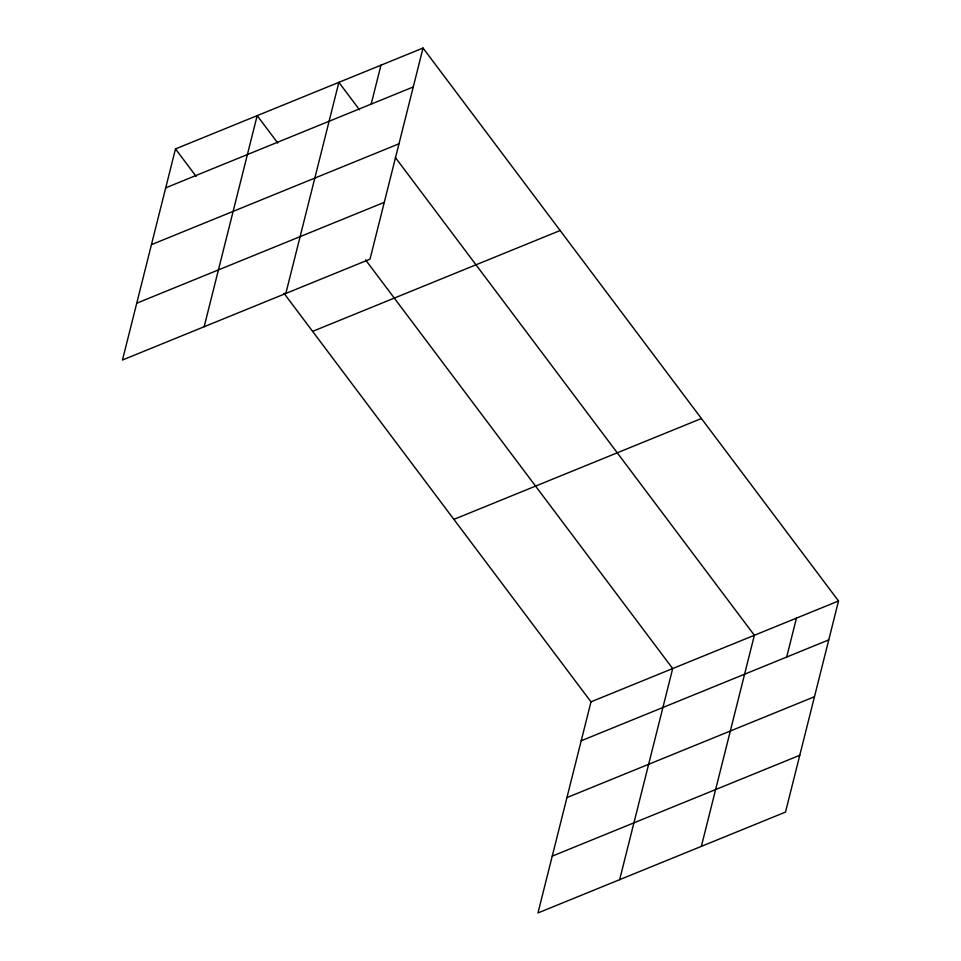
<?xml version="1.0" encoding="UTF-8"?>
<svg xmlns="http://www.w3.org/2000/svg" width="961" height="961" viewBox="0 0 961 961"><rect width="100%" height="100%" fill="white"/><g stroke="black" fill="none" stroke-linecap="round" stroke-linejoin="round"><path stroke-width="1.44" d="M175.491 148.919L122.467 360.015L370.009 259.158L423.032 48.05L175.491 148.919L196.104 176.344M204.152 326.728L257.176 115.632L277.789 143.057M285.837 293.441L338.873 82.346L359.474 109.77M371.174 104.124L380.952 65.192M283.927 293.213L590.991 701.842L537.968 912.95L785.509 812.081L838.533 600.985L423.032 48.05M619.653 879.663L672.688 668.568L365.612 259.938M701.35 846.377L754.373 635.281L395.331 157.472M786.675 657.06L796.453 618.127M165.712 187.839L413.254 86.971M151.442 244.659L398.983 143.79M136.738 303.195L384.28 202.339M312.613 331.377L560.143 230.52M453.88 519.384L701.422 418.515M590.991 701.842L838.533 600.985M581.213 740.775L828.754 639.906M566.942 797.594L814.484 696.725M552.239 856.131L799.78 755.274"/></g></svg>
